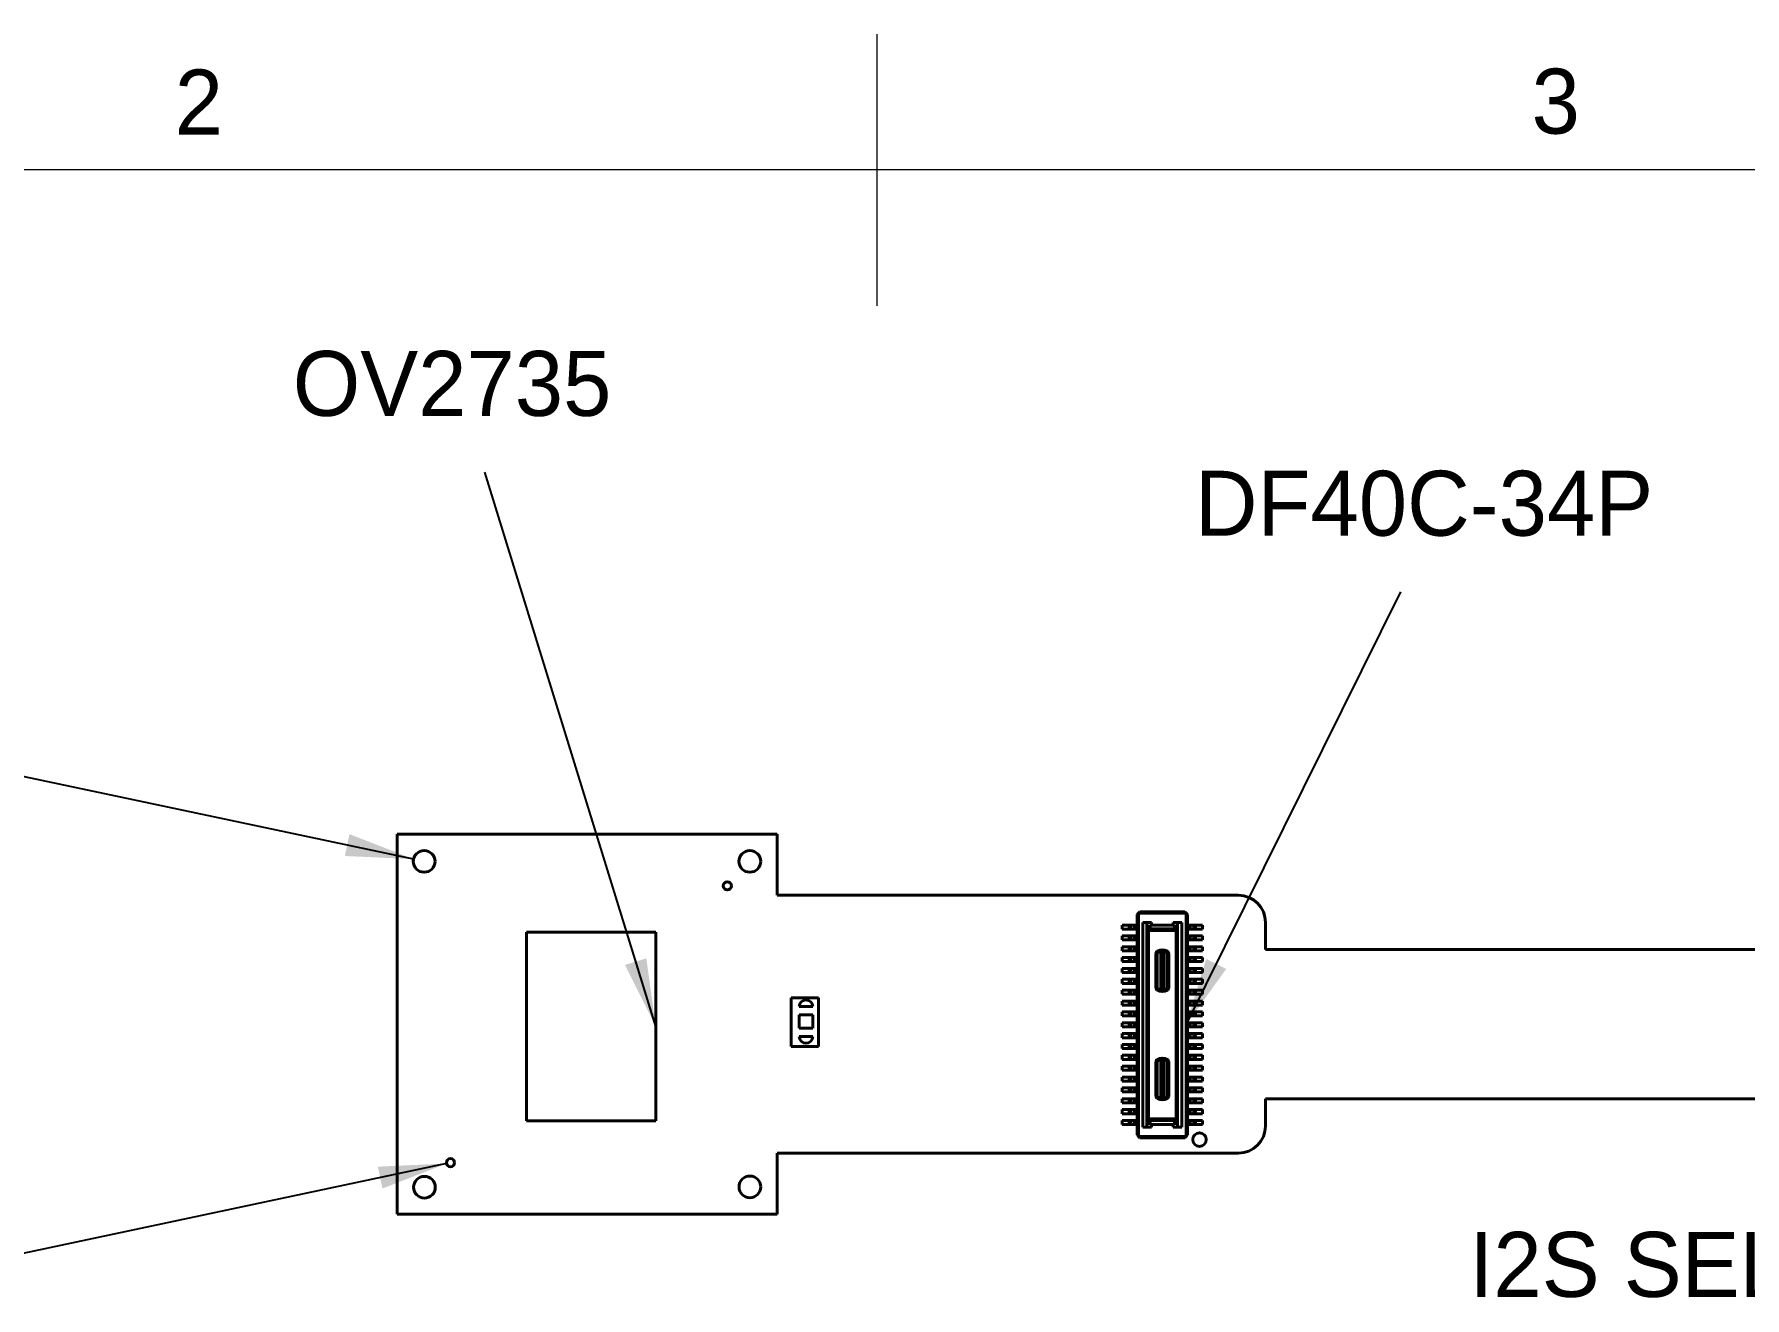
# Model space of a CAD drawing. Header units: millimetres. Extents: x 15 to 205, y 5 to 292.
# Drawn here: x 78.9 to 142, y 245.5 to 292 of the extents above; entities that cross this region are included whole.
import ezdxf

# ---------------------------------------------------------------- set-up
doc = ezdxf.new("R2010")
doc.units = ezdxf.units.MM
for name, color, linetype in [('Annotations', 7, 'Continuous'), ('Border', 7, 'Continuous'), ('Geometries', 7, 'Continuous')]:
    doc.layers.add(name, color=color, linetype=linetype)
doc.styles.add('Shapr0', font='txt', dxfattribs={"height": 2.3925})
doc.dimstyles.new('ISO-25', dxfattribs={"dimtxt": 2.5, "dimasz": 2.5, "dimexe": 1.25, "dimexo": 0.625, "dimtad": 1, "dimtxsty": 'Standard', "dimcen": 2.5, "dimadec": 0, "dimazin": 0, "dimtfac": 1, "dimtmove": 0, "dimatfit": 3, "dimfxl": 1, "dimarcsym": 0})

msp = doc.modelspace()

# ---------------------------------------------------------------- linework, layer by layer
at = {"layer": 'Border', "linetype": 'Continuous', "lineweight": 15}
for p, q in [((110, 282), (110, 292)), ((200, 287), (20, 287))]:
    msp.add_line(p, q, dxfattribs=at)
at = {"layer": 'Geometries', "linetype": 'Continuous', "lineweight": 40}
for p, q in [((92.306, 262.53), (106.306, 262.53)), ((92.306, 248.53), (92.306, 262.53)), ((106.306, 260.28), (106.306, 262.53)), ((106.306, 260.28), (123.306, 260.28)), ((119.017, 259.185), (119.277, 259.185)), ((119.017, 259.035), (119.017, 259.185)), ((119.277, 259.185), (119.321, 259.185)), ((119.277, 259.185), (119.277, 259.035)), ((119.321, 259.185), (119.321, 259.035)), ((119.321, 259.185), (119.345, 259.185)), ((119.477, 259.185), (119.345, 259.185)), ((119.345, 259.185), (119.345, 259.035)), ((119.477, 259.185), (119.577, 259.185)), ((119.477, 259.185), (119.477, 259.035)), ((119.577, 259.57), (119.627, 259.62)), ((119.577, 259.185), (119.577, 259.57)), ((119.577, 259.035), (119.577, 259.185)), ((119.677, 259.67), (119.627, 259.62)), ((119.627, 259.62), (121.377, 259.62)), ((119.627, 259.62), (119.627, 251.4)), ((121.327, 259.67), (119.677, 259.67)), ((119.787, 259.28), (119.937, 259.28)), ((119.787, 259.28), (119.787, 251.74)), ((119.937, 259.28), (120.102, 259.28)), ((119.937, 259.28), (119.937, 259.145)), ((120.102, 259.145), (119.937, 259.145)), ((119.937, 259.145), (119.937, 259.04)), ((120.102, 259.18), (120.102, 259.28)), ((120.102, 259.18), (120.102, 259.145)), ((120.102, 259.18), (120.902, 259.18)), ((120.902, 259.28), (120.902, 259.18)), ((120.902, 259.28), (121.067, 259.28)), ((120.902, 259.145), (120.902, 259.18)), ((121.067, 259.145), (120.902, 259.145)), ((121.067, 259.28), (121.067, 259.145)), ((121.067, 259.28), (121.217, 259.28)), ((121.067, 259.145), (121.067, 259.04)), ((121.217, 251.74), (121.217, 259.28)), ((121.327, 259.67), (121.377, 259.62)), ((121.377, 259.62), (121.427, 259.57)), ((121.377, 259.62), (121.377, 251.4)), ((121.427, 259.185), (121.427, 259.57)), ((121.527, 259.185), (121.427, 259.185)), ((121.427, 259.035), (121.427, 259.185)), ((121.527, 259.185), (121.66, 259.185)), ((121.527, 259.185), (121.527, 259.035)), ((121.683, 259.185), (121.66, 259.185)), ((121.66, 259.185), (121.66, 259.035)), ((121.727, 259.185), (121.683, 259.185)), ((121.683, 259.185), (121.683, 259.035)), ((121.987, 259.185), (121.727, 259.185)), ((121.727, 259.185), (121.727, 259.035)), ((121.987, 259.035), (121.987, 259.185)), ((124.306, 258.28), (124.306, 259.28)), ((97.068, 251.969), (97.068, 258.925)), ((97.068, 258.925), (101.833, 258.925)), ((101.833, 258.925), (101.833, 251.969)), ((119.277, 259.035), (119.017, 259.035)), ((119.017, 258.635), (119.017, 258.785)), ((119.017, 258.785), (119.277, 258.785)), ((119.277, 258.635), (119.017, 258.635)), ((119.277, 259.035), (119.321, 259.035)), ((119.277, 258.785), (119.321, 258.785)), ((119.277, 258.785), (119.277, 258.635)), ((119.277, 258.635), (119.321, 258.635)), ((119.345, 259.035), (119.321, 259.035)), ((119.321, 258.785), (119.345, 258.785)), ((119.321, 258.785), (119.321, 258.635)), ((119.345, 258.635), (119.321, 258.635)), ((119.477, 259.035), (119.345, 259.035)), ((119.477, 258.785), (119.345, 258.785)), ((119.345, 258.785), (119.345, 258.635)), ((119.477, 258.635), (119.345, 258.635)), ((119.577, 259.035), (119.477, 259.035)), ((119.477, 258.785), (119.577, 258.785)), ((119.477, 258.785), (119.477, 258.635)), ((119.577, 258.635), (119.477, 258.635)), ((119.577, 258.785), (119.577, 259.035)), ((119.577, 258.635), (119.577, 258.785)), ((119.577, 258.385), (119.577, 258.635)), ((119.937, 259.04), (119.937, 251.979)), ((119.997, 258.98), (119.938, 259.039)), ((119.938, 259.039), (121.066, 259.039)), ((119.997, 258.98), (119.997, 252.04)), ((119.997, 258.98), (121.007, 258.98)), ((121.007, 258.98), (121.066, 259.039)), ((121.007, 258.98), (121.007, 252.04)), ((121.067, 259.04), (121.067, 251.979)), ((121.427, 259.035), (121.527, 259.035)), ((121.427, 258.785), (121.427, 259.035)), ((121.527, 258.785), (121.427, 258.785)), ((121.427, 258.635), (121.427, 258.785)), ((121.427, 258.635), (121.527, 258.635)), ((121.427, 258.385), (121.427, 258.635)), ((121.527, 259.035), (121.66, 259.035)), ((121.527, 258.785), (121.66, 258.785)), ((121.527, 258.785), (121.527, 258.635)), ((121.527, 258.635), (121.66, 258.635)), ((121.66, 259.035), (121.683, 259.035)), ((121.66, 258.785), (121.66, 258.635)), ((121.683, 258.785), (121.66, 258.785)), ((121.66, 258.635), (121.683, 258.635)), ((121.727, 259.035), (121.683, 259.035)), ((121.727, 258.785), (121.683, 258.785)), ((121.683, 258.785), (121.683, 258.635)), ((121.727, 258.635), (121.683, 258.635)), ((121.727, 259.035), (121.987, 259.035)), ((121.987, 258.785), (121.727, 258.785)), ((121.727, 258.785), (121.727, 258.635)), ((121.727, 258.635), (121.987, 258.635)), ((121.987, 258.635), (121.987, 258.785)), ((119.017, 258.385), (119.277, 258.385)), ((119.017, 258.235), (119.017, 258.385)), ((119.277, 258.235), (119.017, 258.235)), ((119.017, 257.985), (119.277, 257.985)), ((119.017, 257.835), (119.017, 257.985)), ((119.277, 257.835), (119.017, 257.835)), ((119.277, 258.385), (119.321, 258.385)), ((119.277, 258.385), (119.277, 258.235)), ((119.277, 258.235), (119.321, 258.235)), ((119.277, 257.985), (119.321, 257.985)), ((119.277, 257.985), (119.277, 257.835)), ((119.277, 257.835), (119.321, 257.835)), ((119.321, 258.385), (119.345, 258.385)), ((119.321, 258.385), (119.321, 258.235)), ((119.345, 258.235), (119.321, 258.235)), ((119.321, 257.985), (119.345, 257.985)), ((119.321, 257.985), (119.321, 257.835)), ((119.345, 257.835), (119.321, 257.835)), ((119.477, 258.385), (119.345, 258.385)), ((119.345, 258.385), (119.345, 258.235)), ((119.477, 258.235), (119.345, 258.235)), ((119.477, 257.985), (119.345, 257.985)), ((119.345, 257.985), (119.345, 257.835)), ((119.477, 257.835), (119.345, 257.835)), ((119.477, 258.385), (119.577, 258.385)), ((119.477, 258.385), (119.477, 258.235)), ((119.577, 258.235), (119.477, 258.235)), ((119.477, 257.985), (119.577, 257.985)), ((119.477, 257.985), (119.477, 257.835)), ((119.577, 257.835), (119.477, 257.835)), ((119.577, 258.235), (119.577, 258.385)), ((119.577, 257.985), (119.577, 258.235)), ((119.577, 257.835), (119.577, 257.985)), ((119.577, 257.585), (119.577, 257.835)), ((120.317, 258.134), (120.267, 258.134)), ((120.267, 256.871), (120.267, 258.134)), ((120.342, 258.177), (120.317, 258.22)), ((120.317, 256.871), (120.317, 258.134)), ((120.442, 258.163), (120.442, 256.842)), ((120.562, 258.163), (120.562, 256.842)), ((120.662, 258.177), (120.687, 258.22)), ((120.737, 258.134), (120.687, 258.134)), ((120.687, 256.871), (120.687, 258.134)), ((120.737, 258.134), (120.737, 256.871)), ((121.527, 258.385), (121.427, 258.385)), ((121.427, 258.235), (121.427, 258.385)), ((121.427, 258.235), (121.527, 258.235)), ((121.427, 257.985), (121.427, 258.235)), ((121.527, 257.985), (121.427, 257.985)), ((121.427, 257.835), (121.427, 257.985)), ((121.427, 257.835), (121.527, 257.835)), ((121.427, 257.585), (121.427, 257.835)), ((121.527, 258.385), (121.66, 258.385)), ((121.527, 258.385), (121.527, 258.235)), ((121.527, 258.235), (121.66, 258.235)), ((121.527, 257.985), (121.66, 257.985)), ((121.527, 257.985), (121.527, 257.835)), ((121.527, 257.835), (121.66, 257.835)), ((121.66, 258.385), (121.66, 258.235)), ((121.683, 258.385), (121.66, 258.385)), ((121.66, 258.235), (121.683, 258.235)), ((121.66, 257.985), (121.66, 257.835)), ((121.683, 257.985), (121.66, 257.985)), ((121.66, 257.835), (121.683, 257.835)), ((121.683, 258.385), (121.683, 258.235)), ((121.727, 258.385), (121.683, 258.385)), ((121.727, 258.235), (121.683, 258.235)), ((121.727, 257.985), (121.683, 257.985)), ((121.683, 257.985), (121.683, 257.835)), ((121.727, 257.835), (121.683, 257.835)), ((121.987, 258.385), (121.727, 258.385)), ((121.727, 258.385), (121.727, 258.235)), ((121.727, 258.235), (121.987, 258.235)), ((121.987, 257.985), (121.727, 257.985)), ((121.727, 257.985), (121.727, 257.835)), ((121.727, 257.835), (121.987, 257.835)), ((121.987, 258.235), (121.987, 258.385)), ((121.987, 257.835), (121.987, 257.985)), ((164.806, 258.28), (124.306, 258.28)), ((119.017, 257.585), (119.277, 257.585)), ((119.017, 257.435), (119.017, 257.585)), ((119.277, 257.435), (119.017, 257.435)), ((119.017, 257.185), (119.277, 257.185)), ((119.017, 257.035), (119.017, 257.185)), ((119.277, 257.585), (119.277, 257.435)), ((119.277, 257.585), (119.321, 257.585)), ((119.277, 257.435), (119.321, 257.435)), ((119.277, 257.185), (119.321, 257.185)), ((119.277, 257.185), (119.277, 257.035)), ((119.321, 257.585), (119.345, 257.585)), ((119.321, 257.585), (119.321, 257.435)), ((119.345, 257.435), (119.321, 257.435)), ((119.321, 257.185), (119.345, 257.185)), ((119.321, 257.185), (119.321, 257.035)), ((119.345, 257.585), (119.345, 257.435)), ((119.477, 257.585), (119.345, 257.585)), ((119.477, 257.435), (119.345, 257.435)), ((119.477, 257.185), (119.345, 257.185)), ((119.345, 257.185), (119.345, 257.035)), ((119.477, 257.585), (119.577, 257.585)), ((119.477, 257.585), (119.477, 257.435)), ((119.577, 257.435), (119.477, 257.435)), ((119.477, 257.185), (119.577, 257.185)), ((119.477, 257.185), (119.477, 257.035)), ((119.577, 257.435), (119.577, 257.585)), ((119.577, 257.185), (119.577, 257.435)), ((119.577, 257.035), (119.577, 257.185)), ((121.527, 257.585), (121.427, 257.585)), ((121.427, 257.435), (121.427, 257.585)), ((121.427, 257.435), (121.527, 257.435)), ((121.427, 257.185), (121.427, 257.435)), ((121.527, 257.185), (121.427, 257.185)), ((121.427, 257.035), (121.427, 257.185)), ((121.527, 257.585), (121.66, 257.585)), ((121.527, 257.585), (121.527, 257.435)), ((121.527, 257.435), (121.66, 257.435)), ((121.527, 257.185), (121.66, 257.185)), ((121.527, 257.185), (121.527, 257.035)), ((121.683, 257.585), (121.66, 257.585)), ((121.66, 257.585), (121.66, 257.435)), ((121.66, 257.435), (121.683, 257.435)), ((121.683, 257.185), (121.66, 257.185)), ((121.66, 257.185), (121.66, 257.035)), ((121.727, 257.585), (121.683, 257.585)), ((121.683, 257.585), (121.683, 257.435)), ((121.727, 257.435), (121.683, 257.435)), ((121.727, 257.185), (121.683, 257.185)), ((121.683, 257.185), (121.683, 257.035)), ((121.987, 257.585), (121.727, 257.585)), ((121.727, 257.585), (121.727, 257.435)), ((121.727, 257.435), (121.987, 257.435)), ((121.987, 257.185), (121.727, 257.185)), ((121.727, 257.185), (121.727, 257.035)), ((121.987, 257.435), (121.987, 257.585)), ((121.987, 257.035), (121.987, 257.185)), ((119.277, 257.035), (119.017, 257.035)), ((119.017, 256.785), (119.277, 256.785)), ((119.017, 256.635), (119.017, 256.785)), ((119.277, 256.635), (119.017, 256.635)), ((119.277, 257.035), (119.321, 257.035)), ((119.277, 256.785), (119.321, 256.785)), ((119.277, 256.785), (119.277, 256.635)), ((119.277, 256.635), (119.321, 256.635)), ((119.345, 257.035), (119.321, 257.035)), ((119.321, 256.785), (119.345, 256.785)), ((119.321, 256.785), (119.321, 256.635)), ((119.345, 256.635), (119.321, 256.635)), ((119.477, 257.035), (119.345, 257.035)), ((119.477, 256.785), (119.345, 256.785)), ((119.345, 256.785), (119.345, 256.635)), ((119.477, 256.635), (119.345, 256.635)), ((119.577, 257.035), (119.477, 257.035)), ((119.477, 256.785), (119.577, 256.785)), ((119.477, 256.785), (119.477, 256.635)), ((119.577, 256.635), (119.477, 256.635)), ((119.577, 256.785), (119.577, 257.035)), ((119.577, 256.635), (119.577, 256.785)), ((119.577, 256.385), (119.577, 256.635)), ((120.267, 256.871), (120.317, 256.871)), ((120.317, 256.785), (120.342, 256.828)), ((120.662, 256.828), (120.687, 256.785)), ((120.687, 256.871), (120.737, 256.871)), ((121.427, 257.035), (121.527, 257.035)), ((121.427, 256.785), (121.427, 257.035)), ((121.527, 256.785), (121.427, 256.785)), ((121.427, 256.635), (121.427, 256.785)), ((121.427, 256.635), (121.527, 256.635)), ((121.427, 256.385), (121.427, 256.635)), ((121.527, 257.035), (121.66, 257.035)), ((121.527, 256.785), (121.66, 256.785)), ((121.527, 256.785), (121.527, 256.635)), ((121.527, 256.635), (121.66, 256.635)), ((121.66, 257.035), (121.683, 257.035)), ((121.683, 256.785), (121.66, 256.785)), ((121.66, 256.785), (121.66, 256.635)), ((121.66, 256.635), (121.683, 256.635)), ((121.727, 257.035), (121.683, 257.035)), ((121.727, 256.785), (121.683, 256.785)), ((121.683, 256.785), (121.683, 256.635)), ((121.727, 256.635), (121.683, 256.635)), ((121.727, 257.035), (121.987, 257.035)), ((121.987, 256.785), (121.727, 256.785)), ((121.727, 256.785), (121.727, 256.635)), ((121.727, 256.635), (121.987, 256.635)), ((121.987, 256.635), (121.987, 256.785)), ((106.827, 254.704), (106.827, 256.504)), ((106.827, 256.504), (107.827, 256.504)), ((107.122, 256.18), (107.622, 256.18)), ((107.827, 256.504), (107.827, 254.704)), ((119.017, 256.235), (119.017, 256.385)), ((119.017, 256.385), (119.277, 256.385)), ((119.277, 256.235), (119.017, 256.235)), ((119.017, 255.985), (119.277, 255.985)), ((119.017, 255.835), (119.017, 255.985)), ((119.277, 256.385), (119.321, 256.385)), ((119.277, 256.385), (119.277, 256.235)), ((119.277, 256.235), (119.321, 256.235)), ((119.277, 255.985), (119.321, 255.985)), ((119.277, 255.985), (119.277, 255.835)), ((119.321, 256.385), (119.345, 256.385)), ((119.321, 256.385), (119.321, 256.235)), ((119.345, 256.235), (119.321, 256.235)), ((119.321, 255.985), (119.345, 255.985)), ((119.321, 255.985), (119.321, 255.835)), ((119.345, 256.385), (119.345, 256.235)), ((119.477, 256.385), (119.345, 256.385)), ((119.477, 256.235), (119.345, 256.235)), ((119.477, 255.985), (119.345, 255.985)), ((119.345, 255.985), (119.345, 255.835)), ((119.477, 256.385), (119.577, 256.385)), ((119.477, 256.385), (119.477, 256.235)), ((119.577, 256.235), (119.477, 256.235)), ((119.477, 255.985), (119.477, 255.835)), ((119.477, 255.985), (119.577, 255.985)), ((119.577, 256.235), (119.577, 256.385)), ((119.577, 255.985), (119.577, 256.235)), ((119.577, 255.835), (119.577, 255.985)), ((121.527, 256.385), (121.427, 256.385)), ((121.427, 256.235), (121.427, 256.385)), ((121.427, 256.235), (121.527, 256.235)), ((121.427, 255.985), (121.427, 256.235)), ((121.527, 255.985), (121.427, 255.985)), ((121.427, 255.835), (121.427, 255.985)), ((121.527, 256.385), (121.66, 256.385)), ((121.527, 256.385), (121.527, 256.235)), ((121.527, 256.235), (121.66, 256.235)), ((121.527, 255.985), (121.66, 255.985)), ((121.527, 255.985), (121.527, 255.835)), ((121.683, 256.385), (121.66, 256.385)), ((121.66, 256.385), (121.66, 256.235)), ((121.66, 256.235), (121.683, 256.235)), ((121.683, 255.985), (121.66, 255.985)), ((121.66, 255.985), (121.66, 255.835)), ((121.683, 256.385), (121.683, 256.235)), ((121.727, 256.385), (121.683, 256.385)), ((121.727, 256.235), (121.683, 256.235)), ((121.727, 255.985), (121.683, 255.985)), ((121.683, 255.985), (121.683, 255.835)), ((121.987, 256.385), (121.727, 256.385)), ((121.727, 256.385), (121.727, 256.235)), ((121.727, 256.235), (121.987, 256.235)), ((121.987, 255.985), (121.727, 255.985)), ((121.727, 255.985), (121.727, 255.835)), ((121.987, 256.235), (121.987, 256.385)), ((121.987, 255.835), (121.987, 255.985)), ((107.122, 255.38), (107.122, 255.88)), ((107.122, 255.88), (107.622, 255.88)), ((107.622, 255.38), (107.122, 255.38)), ((107.622, 255.88), (107.622, 255.38)), ((119.277, 255.835), (119.017, 255.835)), ((119.017, 255.585), (119.277, 255.585)), ((119.017, 255.435), (119.017, 255.585)), ((119.277, 255.435), (119.017, 255.435)), ((119.277, 255.835), (119.321, 255.835)), ((119.277, 255.585), (119.321, 255.585)), ((119.277, 255.585), (119.277, 255.435)), ((119.277, 255.435), (119.321, 255.435)), ((119.345, 255.835), (119.321, 255.835)), ((119.321, 255.585), (119.321, 255.435)), ((119.321, 255.585), (119.345, 255.585)), ((119.345, 255.435), (119.321, 255.435)), ((119.477, 255.835), (119.345, 255.835)), ((119.477, 255.585), (119.345, 255.585)), ((119.345, 255.585), (119.345, 255.435)), ((119.477, 255.435), (119.345, 255.435)), ((119.577, 255.835), (119.477, 255.835)), ((119.477, 255.585), (119.577, 255.585)), ((119.477, 255.585), (119.477, 255.435)), ((119.577, 255.435), (119.477, 255.435)), ((119.577, 255.585), (119.577, 255.835)), ((119.577, 255.435), (119.577, 255.585)), ((119.577, 255.185), (119.577, 255.435)), ((121.427, 255.835), (121.527, 255.835)), ((121.427, 255.585), (121.427, 255.835)), ((121.527, 255.585), (121.427, 255.585)), ((121.427, 255.435), (121.427, 255.585)), ((121.427, 255.435), (121.527, 255.435)), ((121.427, 255.185), (121.427, 255.435)), ((121.527, 255.835), (121.66, 255.835)), ((121.527, 255.585), (121.66, 255.585)), ((121.527, 255.585), (121.527, 255.435)), ((121.527, 255.435), (121.66, 255.435)), ((121.66, 255.835), (121.683, 255.835)), ((121.683, 255.585), (121.66, 255.585)), ((121.66, 255.585), (121.66, 255.435)), ((121.66, 255.435), (121.683, 255.435)), ((121.727, 255.835), (121.683, 255.835)), ((121.727, 255.585), (121.683, 255.585)), ((121.683, 255.585), (121.683, 255.435)), ((121.727, 255.435), (121.683, 255.435)), ((121.727, 255.835), (121.987, 255.835)), ((121.727, 255.585), (121.727, 255.435)), ((121.987, 255.585), (121.727, 255.585)), ((121.727, 255.435), (121.987, 255.435)), ((121.987, 255.435), (121.987, 255.585)), ((107.827, 254.704), (106.827, 254.704)), ((107.622, 255.08), (107.122, 255.08)), ((119.017, 255.185), (119.277, 255.185)), ((119.017, 255.035), (119.017, 255.185)), ((119.277, 255.035), (119.017, 255.035)), ((119.017, 254.785), (119.277, 254.785)), ((119.017, 254.635), (119.017, 254.785)), ((119.277, 255.185), (119.321, 255.185)), ((119.277, 255.185), (119.277, 255.035)), ((119.277, 255.035), (119.321, 255.035)), ((119.277, 254.785), (119.321, 254.785)), ((119.277, 254.785), (119.277, 254.635)), ((119.321, 255.185), (119.345, 255.185)), ((119.321, 255.185), (119.321, 255.035)), ((119.345, 255.035), (119.321, 255.035)), ((119.321, 254.785), (119.345, 254.785)), ((119.321, 254.785), (119.321, 254.635)), ((119.477, 255.185), (119.345, 255.185)), ((119.345, 255.185), (119.345, 255.035)), ((119.477, 255.035), (119.345, 255.035)), ((119.477, 254.785), (119.345, 254.785)), ((119.345, 254.785), (119.345, 254.635)), ((119.477, 255.185), (119.577, 255.185)), ((119.477, 255.185), (119.477, 255.035)), ((119.577, 255.035), (119.477, 255.035)), ((119.477, 254.785), (119.577, 254.785)), ((119.477, 254.785), (119.477, 254.635)), ((119.577, 255.035), (119.577, 255.185)), ((119.577, 254.785), (119.577, 255.035)), ((119.577, 254.635), (119.577, 254.785)), ((121.527, 255.185), (121.427, 255.185)), ((121.427, 255.035), (121.427, 255.185)), ((121.427, 255.035), (121.527, 255.035)), ((121.427, 254.785), (121.427, 255.035)), ((121.527, 254.785), (121.427, 254.785)), ((121.427, 254.635), (121.427, 254.785)), ((121.527, 255.185), (121.66, 255.185)), ((121.527, 255.185), (121.527, 255.035)), ((121.527, 255.035), (121.66, 255.035)), ((121.527, 254.785), (121.66, 254.785)), ((121.527, 254.785), (121.527, 254.635)), ((121.683, 255.185), (121.66, 255.185)), ((121.66, 255.185), (121.66, 255.035)), ((121.66, 255.035), (121.683, 255.035)), ((121.683, 254.785), (121.66, 254.785)), ((121.66, 254.785), (121.66, 254.635)), ((121.727, 255.185), (121.683, 255.185)), ((121.683, 255.185), (121.683, 255.035)), ((121.727, 255.035), (121.683, 255.035)), ((121.727, 254.785), (121.683, 254.785)), ((121.683, 254.785), (121.683, 254.635)), ((121.987, 255.185), (121.727, 255.185)), ((121.727, 255.185), (121.727, 255.035)), ((121.727, 255.035), (121.987, 255.035)), ((121.987, 254.785), (121.727, 254.785)), ((121.727, 254.785), (121.727, 254.635)), ((121.987, 255.035), (121.987, 255.185)), ((121.987, 254.635), (121.987, 254.785)), ((119.277, 254.635), (119.017, 254.635)), ((119.017, 254.385), (119.277, 254.385)), ((119.017, 254.235), (119.017, 254.385)), ((119.277, 254.235), (119.017, 254.235)), ((119.277, 254.635), (119.321, 254.635)), ((119.277, 254.385), (119.321, 254.385)), ((119.277, 254.385), (119.277, 254.235)), ((119.277, 254.235), (119.321, 254.235)), ((119.345, 254.635), (119.321, 254.635)), ((119.321, 254.385), (119.345, 254.385)), ((119.321, 254.385), (119.321, 254.235)), ((119.345, 254.235), (119.321, 254.235)), ((119.477, 254.635), (119.345, 254.635)), ((119.477, 254.385), (119.345, 254.385)), ((119.345, 254.385), (119.345, 254.235)), ((119.477, 254.235), (119.345, 254.235)), ((119.577, 254.635), (119.477, 254.635)), ((119.477, 254.385), (119.477, 254.235)), ((119.477, 254.385), (119.577, 254.385)), ((119.577, 254.235), (119.477, 254.235)), ((119.577, 254.385), (119.577, 254.635)), ((119.577, 254.235), (119.577, 254.385)), ((119.577, 253.985), (119.577, 254.235)), ((120.317, 254.149), (120.267, 254.149)), ((120.267, 254.149), (120.267, 252.886)), ((120.342, 254.192), (120.317, 254.235)), ((120.317, 252.886), (120.317, 254.149)), ((120.442, 254.178), (120.442, 252.857)), ((120.562, 254.178), (120.562, 252.857)), ((120.687, 254.235), (120.662, 254.192)), ((120.737, 254.149), (120.687, 254.149)), ((120.687, 252.886), (120.687, 254.149)), ((120.737, 252.886), (120.737, 254.149)), ((121.427, 254.635), (121.527, 254.635)), ((121.427, 254.385), (121.427, 254.635)), ((121.527, 254.385), (121.427, 254.385)), ((121.427, 254.235), (121.427, 254.385)), ((121.427, 254.235), (121.527, 254.235)), ((121.427, 253.985), (121.427, 254.235)), ((121.527, 254.635), (121.66, 254.635)), ((121.527, 254.385), (121.66, 254.385)), ((121.527, 254.385), (121.527, 254.235)), ((121.527, 254.235), (121.66, 254.235)), ((121.66, 254.635), (121.683, 254.635)), ((121.683, 254.385), (121.66, 254.385)), ((121.66, 254.385), (121.66, 254.235)), ((121.66, 254.235), (121.683, 254.235)), ((121.727, 254.635), (121.683, 254.635)), ((121.727, 254.385), (121.683, 254.385)), ((121.683, 254.385), (121.683, 254.235)), ((121.727, 254.235), (121.683, 254.235)), ((121.727, 254.635), (121.987, 254.635)), ((121.987, 254.385), (121.727, 254.385)), ((121.727, 254.385), (121.727, 254.235)), ((121.727, 254.235), (121.987, 254.235)), ((121.987, 254.235), (121.987, 254.385)), ((119.017, 253.985), (119.277, 253.985)), ((119.017, 253.835), (119.017, 253.985)), ((119.277, 253.835), (119.017, 253.835)), ((119.017, 253.585), (119.277, 253.585)), ((119.017, 253.435), (119.017, 253.585)), ((119.277, 253.435), (119.017, 253.435)), ((119.277, 253.985), (119.321, 253.985)), ((119.277, 253.985), (119.277, 253.835)), ((119.277, 253.835), (119.321, 253.835)), ((119.277, 253.585), (119.277, 253.435)), ((119.277, 253.585), (119.321, 253.585)), ((119.277, 253.435), (119.321, 253.435)), ((119.321, 253.985), (119.345, 253.985)), ((119.321, 253.985), (119.321, 253.835)), ((119.345, 253.835), (119.321, 253.835)), ((119.321, 253.585), (119.345, 253.585)), ((119.321, 253.585), (119.321, 253.435)), ((119.345, 253.435), (119.321, 253.435)), ((119.477, 253.985), (119.345, 253.985)), ((119.345, 253.985), (119.345, 253.835)), ((119.477, 253.835), (119.345, 253.835)), ((119.477, 253.585), (119.345, 253.585)), ((119.345, 253.585), (119.345, 253.435)), ((119.477, 253.435), (119.345, 253.435)), ((119.477, 253.985), (119.577, 253.985)), ((119.477, 253.985), (119.477, 253.835)), ((119.577, 253.835), (119.477, 253.835)), ((119.477, 253.585), (119.577, 253.585)), ((119.477, 253.585), (119.477, 253.435)), ((119.577, 253.435), (119.477, 253.435)), ((119.577, 253.835), (119.577, 253.985)), ((119.577, 253.585), (119.577, 253.835)), ((119.577, 253.435), (119.577, 253.585)), ((119.577, 253.185), (119.577, 253.435)), ((121.527, 253.985), (121.427, 253.985)), ((121.427, 253.835), (121.427, 253.985)), ((121.427, 253.835), (121.527, 253.835)), ((121.427, 253.585), (121.427, 253.835)), ((121.527, 253.585), (121.427, 253.585)), ((121.427, 253.435), (121.427, 253.585)), ((121.427, 253.435), (121.527, 253.435)), ((121.427, 253.185), (121.427, 253.435)), ((121.527, 253.985), (121.66, 253.985)), ((121.527, 253.985), (121.527, 253.835)), ((121.527, 253.835), (121.66, 253.835)), ((121.527, 253.585), (121.66, 253.585)), ((121.527, 253.585), (121.527, 253.435)), ((121.527, 253.435), (121.66, 253.435)), ((121.683, 253.985), (121.66, 253.985)), ((121.66, 253.985), (121.66, 253.835)), ((121.66, 253.835), (121.683, 253.835)), ((121.683, 253.585), (121.66, 253.585)), ((121.66, 253.585), (121.66, 253.435)), ((121.66, 253.435), (121.683, 253.435)), ((121.727, 253.985), (121.683, 253.985)), ((121.683, 253.985), (121.683, 253.835)), ((121.727, 253.835), (121.683, 253.835)), ((121.683, 253.585), (121.683, 253.435)), ((121.727, 253.585), (121.683, 253.585)), ((121.727, 253.435), (121.683, 253.435)), ((121.987, 253.985), (121.727, 253.985)), ((121.727, 253.985), (121.727, 253.835)), ((121.727, 253.835), (121.987, 253.835)), ((121.987, 253.585), (121.727, 253.585)), ((121.727, 253.585), (121.727, 253.435)), ((121.727, 253.435), (121.987, 253.435)), ((121.987, 253.835), (121.987, 253.985)), ((121.987, 253.435), (121.987, 253.585)), ((119.017, 253.185), (119.277, 253.185)), ((119.017, 253.035), (119.017, 253.185)), ((119.277, 253.035), (119.017, 253.035)), ((119.017, 252.635), (119.017, 252.785)), ((119.017, 252.785), (119.277, 252.785)), ((119.277, 253.185), (119.321, 253.185)), ((119.277, 253.185), (119.277, 253.035)), ((119.277, 253.035), (119.321, 253.035)), ((119.277, 252.785), (119.321, 252.785)), ((119.277, 252.785), (119.277, 252.635)), ((119.321, 253.185), (119.345, 253.185)), ((119.321, 253.185), (119.321, 253.035)), ((119.345, 253.035), (119.321, 253.035)), ((119.321, 252.785), (119.345, 252.785)), ((119.321, 252.785), (119.321, 252.635)), ((119.345, 253.185), (119.345, 253.035)), ((119.477, 253.185), (119.345, 253.185)), ((119.477, 253.035), (119.345, 253.035)), ((119.477, 252.785), (119.345, 252.785)), ((119.345, 252.785), (119.345, 252.635)), ((119.477, 253.185), (119.477, 253.035)), ((119.477, 253.185), (119.577, 253.185)), ((119.577, 253.035), (119.477, 253.035)), ((119.477, 252.785), (119.577, 252.785)), ((119.477, 252.785), (119.477, 252.635)), ((119.577, 253.035), (119.577, 253.185)), ((119.577, 252.785), (119.577, 253.035)), ((119.577, 252.635), (119.577, 252.785)), ((120.267, 252.886), (120.317, 252.886)), ((120.317, 252.8), (120.342, 252.843)), ((120.687, 252.8), (120.662, 252.843)), ((120.687, 252.886), (120.737, 252.886)), ((121.527, 253.185), (121.427, 253.185)), ((121.427, 253.035), (121.427, 253.185)), ((121.427, 253.035), (121.527, 253.035)), ((121.427, 252.785), (121.427, 253.035)), ((121.527, 252.785), (121.427, 252.785)), ((121.427, 252.635), (121.427, 252.785)), ((121.527, 253.185), (121.66, 253.185)), ((121.527, 253.185), (121.527, 253.035)), ((121.527, 253.035), (121.66, 253.035)), ((121.527, 252.785), (121.66, 252.785)), ((121.527, 252.785), (121.527, 252.635)), ((121.683, 253.185), (121.66, 253.185)), ((121.66, 253.185), (121.66, 253.035)), ((121.66, 253.035), (121.683, 253.035)), ((121.683, 252.785), (121.66, 252.785)), ((121.66, 252.785), (121.66, 252.635)), ((121.727, 253.185), (121.683, 253.185)), ((121.683, 253.185), (121.683, 253.035)), ((121.727, 253.035), (121.683, 253.035)), ((121.727, 252.785), (121.683, 252.785)), ((121.683, 252.785), (121.683, 252.635)), ((121.987, 253.185), (121.727, 253.185)), ((121.727, 253.185), (121.727, 253.035)), ((121.727, 253.035), (121.987, 253.035)), ((121.987, 252.785), (121.727, 252.785)), ((121.727, 252.785), (121.727, 252.635)), ((121.987, 253.035), (121.987, 253.185)), ((121.987, 252.635), (121.987, 252.785)), ((124.306, 251.78), (124.306, 252.78)), ((124.306, 252.78), (164.806, 252.78)), ((119.277, 252.635), (119.017, 252.635)), ((119.017, 252.235), (119.017, 252.385)), ((119.017, 252.385), (119.277, 252.385)), ((119.277, 252.235), (119.017, 252.235)), ((119.277, 252.635), (119.321, 252.635)), ((119.277, 252.385), (119.321, 252.385)), ((119.277, 252.385), (119.277, 252.235)), ((119.277, 252.235), (119.321, 252.235)), ((119.345, 252.635), (119.321, 252.635)), ((119.321, 252.385), (119.345, 252.385)), ((119.321, 252.385), (119.321, 252.235)), ((119.345, 252.235), (119.321, 252.235)), ((119.477, 252.635), (119.345, 252.635)), ((119.477, 252.385), (119.345, 252.385)), ((119.345, 252.385), (119.345, 252.235)), ((119.477, 252.235), (119.345, 252.235)), ((119.577, 252.635), (119.477, 252.635)), ((119.477, 252.385), (119.577, 252.385)), ((119.477, 252.385), (119.477, 252.235)), ((119.577, 252.235), (119.477, 252.235)), ((119.577, 252.385), (119.577, 252.635)), ((119.577, 252.235), (119.577, 252.385)), ((119.577, 251.985), (119.577, 252.235)), ((121.427, 252.635), (121.527, 252.635)), ((121.427, 252.385), (121.427, 252.635)), ((121.527, 252.385), (121.427, 252.385)), ((121.427, 252.235), (121.427, 252.385)), ((121.427, 252.235), (121.527, 252.235)), ((121.427, 251.985), (121.427, 252.235)), ((121.527, 252.635), (121.66, 252.635)), ((121.527, 252.385), (121.66, 252.385)), ((121.527, 252.385), (121.527, 252.235)), ((121.527, 252.235), (121.66, 252.235)), ((121.66, 252.635), (121.683, 252.635)), ((121.66, 252.385), (121.66, 252.235)), ((121.683, 252.385), (121.66, 252.385)), ((121.66, 252.235), (121.683, 252.235)), ((121.727, 252.635), (121.683, 252.635)), ((121.727, 252.385), (121.683, 252.385)), ((121.683, 252.385), (121.683, 252.235)), ((121.727, 252.235), (121.683, 252.235)), ((121.727, 252.635), (121.987, 252.635)), ((121.727, 252.385), (121.727, 252.235)), ((121.987, 252.385), (121.727, 252.385)), ((121.727, 252.235), (121.987, 252.235)), ((121.987, 252.235), (121.987, 252.385)), ((101.833, 251.969), (97.068, 251.969)), ((119.017, 251.985), (119.277, 251.985)), ((119.017, 251.835), (119.017, 251.985)), ((119.277, 251.835), (119.017, 251.835)), ((119.277, 251.985), (119.277, 251.835)), ((119.277, 251.985), (119.321, 251.985)), ((119.277, 251.835), (119.321, 251.835)), ((119.321, 251.985), (119.345, 251.985)), ((119.321, 251.985), (119.321, 251.835)), ((119.345, 251.835), (119.321, 251.835)), ((119.477, 251.985), (119.345, 251.985)), ((119.345, 251.985), (119.345, 251.835)), ((119.477, 251.835), (119.345, 251.835)), ((119.477, 251.985), (119.577, 251.985)), ((119.477, 251.985), (119.477, 251.835)), ((119.577, 251.835), (119.477, 251.835)), ((119.577, 251.835), (119.577, 251.985)), ((119.577, 251.45), (119.577, 251.835)), ((119.937, 251.74), (119.787, 251.74)), ((119.937, 251.979), (119.937, 251.875)), ((120.102, 251.875), (119.937, 251.875)), ((119.937, 251.875), (119.937, 251.74)), ((120.102, 251.74), (119.937, 251.74)), ((119.997, 252.04), (119.938, 251.981)), ((121.066, 251.981), (119.938, 251.981)), ((121.007, 252.04), (119.997, 252.04)), ((120.102, 251.875), (120.102, 251.84)), ((120.902, 251.84), (120.102, 251.84)), ((120.102, 251.84), (120.102, 251.74)), ((120.902, 251.875), (120.902, 251.84)), ((120.902, 251.875), (121.067, 251.875)), ((120.902, 251.84), (120.902, 251.74)), ((120.902, 251.74), (121.067, 251.74)), ((121.007, 252.04), (121.066, 251.981)), ((121.067, 251.979), (121.067, 251.875)), ((121.067, 251.875), (121.067, 251.74)), ((121.067, 251.74), (121.217, 251.74)), ((121.527, 251.985), (121.427, 251.985)), ((121.427, 251.835), (121.427, 251.985)), ((121.427, 251.835), (121.527, 251.835)), ((121.427, 251.45), (121.427, 251.835)), ((121.527, 251.985), (121.66, 251.985)), ((121.527, 251.985), (121.527, 251.835)), ((121.527, 251.835), (121.66, 251.835)), ((121.683, 251.985), (121.66, 251.985)), ((121.66, 251.985), (121.66, 251.835)), ((121.66, 251.835), (121.683, 251.835)), ((121.683, 251.985), (121.683, 251.835)), ((121.727, 251.985), (121.683, 251.985)), ((121.727, 251.835), (121.683, 251.835)), ((121.987, 251.985), (121.727, 251.985)), ((121.727, 251.985), (121.727, 251.835)), ((121.727, 251.835), (121.987, 251.835)), ((121.987, 251.835), (121.987, 251.985)), ((119.627, 251.4), (119.577, 251.45)), ((121.377, 251.4), (119.627, 251.4)), ((119.627, 251.4), (119.677, 251.35)), ((121.327, 251.35), (119.677, 251.35)), ((121.377, 251.4), (121.327, 251.35)), ((121.427, 251.45), (121.377, 251.4)), ((106.306, 250.78), (123.306, 250.78)), ((106.306, 250.78), (106.306, 248.53)), ((106.306, 248.53), (92.306, 248.53))]:
    msp.add_line(p, q, dxfattribs=at)
at = {"layer": 'Geometries', "linetype": 'Continuous', "lineweight": 40, "flags": 128}
for points in [[(120.392, 258.2), (120.38, 258.195), (120.367, 258.19), (120.355, 258.184), (120.342, 258.177)], [(120.442, 258.163), (120.426, 258.176), (120.409, 258.188), (120.392, 258.2)], [(120.562, 258.163), (120.579, 258.176), (120.595, 258.188), (120.612, 258.2)], [(120.612, 258.2), (120.625, 258.195), (120.638, 258.19), (120.65, 258.184), (120.662, 258.177)], [(120.342, 256.828), (120.355, 256.821), (120.367, 256.815), (120.38, 256.809), (120.392, 256.804)], [(120.442, 256.842), (120.426, 256.829), (120.409, 256.816), (120.392, 256.804)], [(120.562, 256.842), (120.579, 256.829), (120.595, 256.816), (120.612, 256.804)], [(120.662, 256.828), (120.65, 256.821), (120.638, 256.815), (120.625, 256.809), (120.612, 256.804)], [(120.342, 254.192), (120.355, 254.199), (120.367, 254.205), (120.38, 254.21), (120.392, 254.215)], [(120.442, 254.178), (120.426, 254.191), (120.409, 254.203), (120.392, 254.215)], [(120.562, 254.178), (120.579, 254.191), (120.595, 254.203), (120.612, 254.215)], [(120.662, 254.192), (120.65, 254.199), (120.638, 254.205), (120.625, 254.21), (120.612, 254.215)], [(120.392, 252.819), (120.38, 252.824), (120.367, 252.83), (120.355, 252.836), (120.342, 252.843)], [(120.442, 252.857), (120.426, 252.844), (120.409, 252.831), (120.392, 252.819)], [(120.562, 252.857), (120.579, 252.844), (120.595, 252.831), (120.612, 252.819)], [(120.612, 252.819), (120.625, 252.824), (120.638, 252.83), (120.65, 252.836), (120.662, 252.843)]]:
    msp.add_lwpolyline(points, dxfattribs=at)
at = {"layer": 'Geometries', "linetype": 'Continuous', "lineweight": 40}
for centre, radius in [((93.302, 261.53), 0.4), ((105.302, 261.53), 0.4), ((104.472, 260.63), 0.15), ((121.872, 251.28), 0.25), ((94.272, 250.43), 0.15), ((93.311, 249.524), 0.4), ((105.304, 249.539), 0.4)]:
    msp.add_circle(centre, radius, dxfattribs=at)
for centre, radius, start, end in [((123.306, 259.28), 1, 0, 90), ((120.367, 258.134), 0.1, 120, 180), ((120.502, 257.9), 0.37, 60, 120), ((120.367, 258.134), 0.05, 120.00049, 179.99951), ((120.502, 257.9), 0.32, 69.89449, 110.10548), ((120.502, 257.9), 0.27, 77.16041, 102.83959), ((120.637, 258.134), 0.05, 0, 60), ((120.637, 258.134), 0.1, 0, 60), ((120.367, 256.871), 0.1, 180, 240), ((120.367, 256.871), 0.05, 180.00049, 239.99951), ((120.502, 257.105), 0.37, 240, 300), ((120.502, 257.105), 0.32, 249.89449, 290.10551), ((120.502, 257.105), 0.27, 257.16041, 282.83959), ((120.637, 256.871), 0.05, 300, 0), ((120.637, 256.871), 0.1, 300, 0), ((107.372, 256.18), 0.25, 0, 180), ((107.372, 255.08), 0.25, 180, 0), ((120.367, 254.149), 0.1, 120, 180), ((120.502, 253.915), 0.37, 60, 120), ((120.367, 254.149), 0.05, 120, 180), ((120.502, 253.915), 0.32, 69.89449, 110.10551), ((120.502, 253.915), 0.27, 77.16041, 102.83959), ((120.637, 254.149), 0.05, 0.00049, 59.99951), ((120.637, 254.149), 0.1, 0, 60), ((120.367, 252.886), 0.1, 180, 240), ((120.367, 252.886), 0.05, 180, 240), ((120.502, 253.12), 0.37, 240, 300), ((120.502, 253.12), 0.32, 249.89449, 290.10548), ((120.502, 253.12), 0.27, 257.16041, 282.83959), ((120.637, 252.886), 0.05, 300.00049, 359.99951), ((120.637, 252.886), 0.1, 300, 0), ((123.306, 251.78), 1, 270, 0)]:
    msp.add_arc(centre, radius, start, end, dxfattribs=at)
for centre, start_param, end_param in [((119.997, 259.04), 3.141593, 3.314274), ((121.007, 259.04), 6.110504, 6.283185), ((119.997, 251.979), 2.968911, 3.141593), ((121.007, 251.979), 0, 0.172681)]:
    msp.add_ellipse(centre, major_axis=(0.06, 0), ratio=0.174419, start_param=start_param, end_param=end_param, dxfattribs=at)

# ---------------------------------------------------------------- texts
at = {"layer": 'Annotations', "linetype": 'Continuous', "lineweight": 15, "char_height": 1.79438, "width": 84.66672, "attachment_point": 4}
for s, insert in [('{\\fSF-Mono-Regular-Extended.ttf|b0|i0|c0|p0;\\H1.333333x;OV2735}', (88.461, 279.119)), ('{\\fSF-Mono-Regular-Extended.ttf|b0|i0|c0|p0;\\H1.333333x;DF40C-34P}', (121.698, 274.706)), ('{\\fSF-Mono-Regular-Extended.ttf|b0|i0|c0|p0;\\H1.333333x;I2S SEL Pads}', (131.815, 246.666))]:
    msp.add_mtext(s, dxfattribs=dict(at, insert=insert))
at = {"layer": 'Border', "linetype": 'Continuous', "lineweight": 15, "char_height": 2.393, "width": 2.3925, "attachment_point": 8, "style": 'Shapr0'}
for s, insert in [('2', (85, 288.304)), ('3', (135, 288.304))]:
    msp.add_mtext(s, dxfattribs=dict(at, insert=insert))

# ---------------------------------------------------------------- leaders
at = {"layer": 'Annotations', "linetype": 'Continuous', "lineweight": 15}
for points in [[(101.833, 255.447), (95.539, 275.873)], [(121.377, 255.51), (129.289, 271.458)], [(92.911, 261.613), (69.561, 266.545)], [(94.126, 250.399), (71.167, 245.532)]]:
    msp.add_leader(points, dimstyle='ISO-25', dxfattribs=at)

doc.saveas('drawing.dxf')
